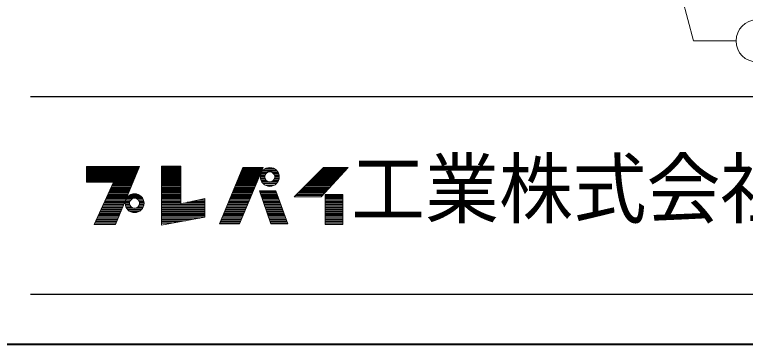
# Model space of a CAD drawing. Units: millimetres at full size, sheet at 1:10; details may follow other scales. Extents: x -2102 to 1948, y -1411 to 1399.
# Drawn here: x -92 to 567, y -1411 to -1113 of the extents above; entities that cross this region are included whole.
import ezdxf
from ezdxf.enums import TextEntityAlignment as Align

# ---------------------------------------------------------------- set-up
doc = ezdxf.new("R2010")
doc.units = ezdxf.units.MM
doc.header["$LTSCALE"] = 10
doc.layers.add('0-0____1', color=4, linetype='Continuous', lineweight=9)
doc.styles.add('ＭＳ ゴシック', font='')
doc.styles.get('ＭＳ ゴシック').set_extended_font_data('MS Gothic')

msp = doc.modelspace()

# ---------------------------------------------------------------- linework, layer by layer
at = {"layer": '0-0____1', "color": 7, "lineweight": 18}
for p, q in [((497.95, -1054.06), (520.16, -1136.96)), ((520.16, -1136.96), (558.41, -1136.96)), ((-26.72, -1250.74), (20.69, -1250.74)), ((-0.68, -1302.4), (20.95, -1250.11)), ((40.9, -1249.9), (40.9, -1303.03)), ((58.33, -1249.9), (40.9, -1249.9)), ((40.9, -1250.74), (58.33, -1250.74)), ((-26.72, -1251.16), (20.52, -1251.16)), ((-26.72, -1251.79), (20.26, -1251.79)), ((-26.72, -1252.42), (20, -1252.42)), ((-26.72, -1253.05), (19.74, -1253.05)), ((-26.72, -1253.89), (19.39, -1253.89)), ((19.13, -1254.52), (-26.72, -1254.52)), ((-26.72, -1255.15), (18.87, -1255.15)), ((-26.72, -1255.78), (18.61, -1255.78)), ((-26.72, -1256.41), (18.35, -1256.41)), ((-26.72, -1257.04), (18.09, -1257.04)), ((-26.72, -1257.46), (17.91, -1257.46)), ((40.9, -1251.16), (58.33, -1251.16)), ((40.9, -1251.79), (58.33, -1251.79)), ((40.9, -1252.42), (58.33, -1252.42)), ((40.9, -1253.05), (58.33, -1253.05)), ((40.9, -1253.89), (58.33, -1253.89)), ((40.9, -1254.52), (58.33, -1254.52)), ((40.9, -1255.15), (58.33, -1255.15)), ((40.9, -1255.78), (58.33, -1255.78)), ((40.9, -1256.41), (58.33, -1256.41)), ((40.9, -1257.04), (58.33, -1257.04)), ((40.9, -1257.46), (58.33, -1257.46)), ((114.19, -1250.95), (93.19, -1301.98)), ((111.04, -1301.98), (132.25, -1250.95)), ((111.51, -1257.46), (129.55, -1257.46)), ((111.69, -1257.04), (129.72, -1257.04)), ((111.95, -1256.41), (129.98, -1256.41)), ((112.21, -1255.78), (130.25, -1255.78)), ((112.47, -1255.15), (130.51, -1255.15)), ((112.72, -1254.52), (130.77, -1254.52)), ((112.98, -1253.89), (131.03, -1253.89)), ((113.33, -1253.05), (131.38, -1253.05)), ((113.59, -1252.42), (131.62, -1252.42)), ((113.85, -1251.79), (131.9, -1251.79)), ((114.19, -1250.95), (132.25, -1250.95)), ((130.45, -1256.41), (135.13, -1256.41)), ((130.84, -1255.57), (136.26, -1255.57)), ((131.5, -1254.52), (145.19, -1254.52)), ((132.21, -1253.68), (144.48, -1253.68)), ((133.42, -1252.63), (143.27, -1252.63)), ((134.9, -1251.79), (141.79, -1251.79)), ((145.85, -1255.57), (140.42, -1255.57)), ((146.24, -1256.41), (141.56, -1256.41)), ((180.34, -1257.46), (203.07, -1257.46)), ((180.76, -1257.04), (203.46, -1257.04)), ((181.39, -1256.41), (204.04, -1256.41)), ((182.02, -1255.78), (204.63, -1255.78)), ((182.65, -1255.15), (205.21, -1255.15)), ((183.28, -1254.52), (205.8, -1254.52)), ((183.91, -1253.89), (206.38, -1253.89)), ((184.54, -1277.41), (209.11, -1250.95)), ((184.75, -1253.05), (207.16, -1253.05)), ((185.38, -1252.42), (207.75, -1252.42)), ((186.01, -1251.79), (208.33, -1251.79)), ((-26.72, -1258.3), (17.57, -1258.3)), ((-26.72, -1258.93), (17.31, -1258.93)), ((-26.72, -1259.56), (17.04, -1259.56)), ((-26.72, -1260.19), (16.78, -1260.19)), ((-26.72, -1260.82), (16.52, -1260.82)), ((-26.72, -1261.45), (16.26, -1261.45)), ((-26.72, -1262.08), (16, -1262.08)), ((-26.72, -1262.71), (15.74, -1262.71)), ((-26.72, -1263.34), (15.48, -1263.34)), ((40.9, -1258.3), (58.33, -1258.3)), ((40.9, -1258.93), (58.33, -1258.93)), ((40.9, -1259.56), (58.33, -1259.56)), ((40.9, -1260.19), (58.33, -1260.19)), ((40.9, -1260.82), (58.33, -1260.82)), ((40.9, -1261.45), (58.33, -1261.45)), ((40.9, -1262.08), (58.33, -1262.08)), ((40.9, -1262.71), (58.33, -1262.71)), ((40.9, -1263.34), (58.33, -1263.34)), ((109.09, -1263.34), (127.1, -1263.34)), ((109.35, -1262.71), (127.37, -1262.71)), ((109.61, -1262.08), (127.63, -1262.08)), ((109.87, -1261.45), (127.89, -1261.45)), ((110.13, -1260.82), (128.15, -1260.82)), ((110.41, -1260.19), (128.41, -1260.19)), ((110.65, -1259.56), (128.68, -1259.56)), ((110.91, -1258.93), (128.94, -1258.93)), ((111.17, -1258.3), (129.2, -1258.3)), ((129.84, -1259.56), (133.84, -1259.56)), ((129.89, -1258.72), (133.92, -1258.72)), ((129.91, -1260.61), (133.97, -1260.61)), ((130.06, -1257.67), (134.26, -1257.67)), ((130.11, -1261.66), (134.36, -1261.66)), ((130.45, -1262.71), (135.13, -1262.71)), ((130.95, -1263.76), (136.73, -1263.76)), ((145.73, -1263.76), (139.96, -1263.76)), ((146.24, -1262.71), (141.56, -1262.71)), ((146.58, -1261.66), (142.32, -1261.66)), ((146.63, -1257.67), (142.43, -1257.67)), ((146.78, -1260.61), (142.72, -1260.61)), ((146.8, -1258.72), (142.76, -1258.72)), ((142.84, -1259.56), (146.84, -1259.56)), ((174.46, -1263.34), (197.61, -1263.34)), ((175.09, -1262.71), (198.19, -1262.71)), ((175.72, -1262.08), (198.78, -1262.08)), ((176.35, -1261.45), (199.36, -1261.45)), ((176.98, -1260.82), (199.95, -1260.82)), ((177.61, -1260.19), (200.53, -1260.19)), ((178.24, -1259.56), (201.12, -1259.56)), ((178.87, -1258.93), (201.76, -1258.93)), ((179.5, -1258.3), (202.29, -1258.3)), ((-2.36, -1264.18), (-26.72, -1264.18)), ((-20, -1302.4), (-2.36, -1264.18)), ((-4.88, -1269.64), (12.88, -1269.64)), ((13.22, -1268.8), (-4.49, -1268.8)), ((13.66, -1267.75), (-4, -1267.75)), ((13.92, -1267.12), (-3.71, -1267.12)), ((14.26, -1266.28), (-3.33, -1266.28)), ((14.53, -1265.65), (-3.03, -1265.65)), ((14.87, -1264.81), (-2.65, -1264.81)), ((15.13, -1264.18), (-2.36, -1264.18)), ((40.9, -1264.18), (58.33, -1264.18)), ((40.9, -1264.81), (58.33, -1264.81)), ((40.9, -1265.65), (58.33, -1265.65)), ((40.9, -1266.28), (58.33, -1266.28)), ((40.9, -1267.12), (58.33, -1267.12)), ((40.9, -1267.75), (58.33, -1267.75)), ((40.9, -1268.8), (58.33, -1268.8)), ((40.9, -1269.64), (58.33, -1269.64)), ((106.5, -1269.64), (124.49, -1269.64)), ((106.85, -1268.8), (124.83, -1268.8)), ((107.28, -1267.75), (125.27, -1267.75)), ((107.54, -1267.12), (125.53, -1267.12)), ((107.89, -1266.28), (125.88, -1266.28)), ((108.14, -1265.65), (126.14, -1265.65)), ((108.49, -1264.81), (126.49, -1264.81)), ((108.75, -1264.18), (126.75, -1264.18)), ((131.66, -1264.81), (145.03, -1264.81)), ((132.41, -1265.65), (144.27, -1265.65)), ((134.07, -1266.91), (142.61, -1266.91)), ((136.07, -1267.75), (140.62, -1267.75)), ((168.16, -1269.64), (191.76, -1269.64)), ((169, -1268.8), (192.54, -1268.8)), ((170.05, -1267.75), (193.51, -1267.75)), ((170.68, -1267.12), (194.1, -1267.12)), ((171.52, -1266.28), (194.88, -1266.28)), ((172.15, -1265.65), (195.46, -1265.65)), ((172.99, -1264.81), (196.24, -1264.81)), ((173.62, -1264.18), (196.83, -1264.18)), ((9.75, -1277.2), (-8.37, -1277.2)), ((-7.98, -1276.36), (10.1, -1276.36)), ((10.53, -1275.31), (-7.49, -1275.31)), ((10.96, -1274.26), (-7.01, -1274.26)), ((11.31, -1273.42), (-6.62, -1273.42)), ((-6.14, -1272.37), (11.75, -1272.37)), ((12.09, -1271.53), (-5.75, -1271.53)), ((12.44, -1270.69), (-5.3, -1270.69)), ((10.61, -1277.2), (22.47, -1277.2)), ((11.62, -1276.36), (21.47, -1276.36)), ((13.62, -1275.31), (19.47, -1275.31)), ((40.9, -1270.69), (58.33, -1270.69)), ((40.9, -1271.53), (58.33, -1271.53)), ((40.9, -1272.37), (58.33, -1272.37)), ((40.9, -1273.42), (58.33, -1273.42)), ((40.9, -1274.26), (58.33, -1274.26)), ((40.9, -1275.31), (58.33, -1275.31)), ((40.9, -1276.36), (58.33, -1276.36)), ((40.9, -1277.2), (58.33, -1277.2)), ((103.39, -1277.2), (121.34, -1277.2)), ((103.74, -1276.36), (121.69, -1276.36)), ((104.17, -1275.31), (122.13, -1275.31)), ((104.6, -1274.26), (122.57, -1274.26)), ((104.95, -1273.42), (122.91, -1273.42)), ((105.37, -1272.37), (123.35, -1272.37)), ((105.72, -1271.53), (123.7, -1271.53)), ((106.07, -1270.69), (124.05, -1270.69)), ((129.18, -1272.37), (143.88, -1272.37)), ((129.54, -1273.42), (144.27, -1273.42)), ((129.83, -1274.26), (144.58, -1274.26)), ((130.2, -1275.31), (144.97, -1275.31)), ((130.56, -1276.36), (145.35, -1276.36)), ((130.86, -1277.2), (145.66, -1277.2)), ((154.72, -1301.77), (143.8, -1272.16)), ((161.44, -1276.36), (185.52, -1276.36)), ((162.49, -1275.31), (186.49, -1275.31)), ((163.54, -1274.26), (187.47, -1274.26)), ((164.38, -1273.42), (188.25, -1273.42)), ((165.43, -1272.37), (189.22, -1272.37)), ((166.27, -1271.53), (190, -1271.53)), ((167.11, -1270.69), (190.78, -1270.69)), ((188.32, -1276.36), (204.28, -1276.36)), ((188.32, -1277.2), (204.28, -1277.2)), ((7.23, -1283.29), (-11.18, -1283.29)), ((-10.79, -1282.45), (7.58, -1282.45)), ((8.01, -1281.4), (-10.3, -1281.4)), ((8.53, -1280.14), (-9.72, -1280.14)), ((8.97, -1279.09), (-9.24, -1279.09)), ((9.31, -1278.25), (-8.85, -1278.25)), ((8.04, -1283.29), (12.04, -1283.29)), ((8.09, -1282.45), (12.12, -1282.45)), ((8.26, -1281.4), (12.46, -1281.4)), ((8.65, -1280.14), (13.33, -1280.14)), ((9.15, -1279.09), (14.93, -1279.09)), ((9.7, -1278.25), (23.39, -1278.25)), ((23.93, -1279.09), (18.16, -1279.09)), ((24.44, -1280.14), (19.76, -1280.14)), ((24.83, -1281.4), (20.63, -1281.4)), ((25, -1282.45), (20.96, -1282.45)), ((21.04, -1283.29), (25.04, -1283.29)), ((40.9, -1278.25), (58.33, -1278.25)), ((40.9, -1279.09), (58.33, -1279.09)), ((40.9, -1280.14), (58.33, -1280.14)), ((40.9, -1281.4), (58.33, -1281.4)), ((40.9, -1282.45), (58.33, -1282.45)), ((40.9, -1283.29), (58.33, -1283.29)), ((79.96, -1283.29), (60.21, -1283.29)), ((79.96, -1282.45), (63.98, -1282.45)), ((79.96, -1281.4), (68.68, -1281.4)), ((79.96, -1280.14), (74.32, -1280.14)), ((100.89, -1283.29), (118.81, -1283.29)), ((101.23, -1282.45), (119.16, -1282.45)), ((101.66, -1281.4), (119.6, -1281.4)), ((102.18, -1280.14), (120.12, -1280.14)), ((102.61, -1279.09), (120.56, -1279.09)), ((102.96, -1278.25), (120.91, -1278.25)), ((131.22, -1278.25), (146.05, -1278.25)), ((131.51, -1279.09), (146.36, -1279.09)), ((131.88, -1280.14), (146.75, -1280.14)), ((132.31, -1281.4), (147.21, -1281.4)), ((132.68, -1282.45), (147.6, -1282.45)), ((132.97, -1283.29), (147.91, -1283.29)), ((160.39, -1277.41), (184.54, -1277.41)), ((188.32, -1278.25), (204.28, -1278.25)), ((188.32, -1279.09), (204.28, -1279.09)), ((188.32, -1280.14), (204.28, -1280.14)), ((188.32, -1281.4), (204.28, -1281.4)), ((188.32, -1282.45), (204.28, -1282.45)), ((188.32, -1283.29), (204.28, -1283.29)), ((4.71, -1289.38), (-13.99, -1289.38)), ((5.06, -1288.54), (-13.6, -1288.54)), ((5.49, -1287.49), (-13.11, -1287.49)), ((5.93, -1286.44), (-12.63, -1286.44)), ((6.45, -1285.18), (-12.02, -1285.18)), ((6.79, -1284.34), (-11.66, -1284.34)), ((8.11, -1284.34), (12.17, -1284.34)), ((8.26, -1285.18), (12.46, -1285.18)), ((8.65, -1286.44), (13.33, -1286.44)), ((9.15, -1287.49), (14.93, -1287.49)), ((9.86, -1288.54), (23.23, -1288.54)), ((10.61, -1289.38), (22.47, -1289.38)), ((23.93, -1287.49), (18.16, -1287.49)), ((24.44, -1286.44), (19.76, -1286.44)), ((24.83, -1285.18), (20.63, -1285.18)), ((24.98, -1284.34), (20.92, -1284.34)), ((40.9, -1284.34), (79.96, -1284.34)), ((40.9, -1285.18), (79.96, -1285.18)), ((40.9, -1286.44), (79.96, -1286.44)), ((40.9, -1287.49), (79.96, -1287.49)), ((40.9, -1288.54), (79.96, -1288.54)), ((40.9, -1289.38), (79.96, -1289.38)), ((98.38, -1289.38), (116.28, -1289.38)), ((98.72, -1288.54), (116.63, -1288.54)), ((99.16, -1287.49), (117.07, -1287.49)), ((99.59, -1286.44), (117.5, -1286.44)), ((100.11, -1285.18), (118.03, -1285.18)), ((100.45, -1284.34), (118.38, -1284.34)), ((133.34, -1284.34), (148.3, -1284.34)), ((133.63, -1285.18), (148.61, -1285.18)), ((134.07, -1286.44), (149.07, -1286.44)), ((134.43, -1287.49), (149.46, -1287.49)), ((134.77, -1288.54), (149.84, -1288.54)), ((135.09, -1289.38), (150.15, -1289.38)), ((188.32, -1284.34), (204.28, -1284.34)), ((188.32, -1285.18), (204.28, -1285.18)), ((188.32, -1286.44), (204.28, -1286.44)), ((188.32, -1287.49), (204.28, -1287.49)), ((188.32, -1288.54), (204.28, -1288.54)), ((188.32, -1289.38), (204.28, -1289.38)), ((1.67, -1296.73), (-17.38, -1296.73)), ((2.1, -1295.68), (-16.89, -1295.68)), ((2.62, -1294.42), (-16.31, -1294.42)), ((2.97, -1293.58), (-15.93, -1293.58)), ((3.41, -1292.53), (-15.44, -1292.53)), ((3.84, -1291.48), (-14.96, -1291.48)), ((4.28, -1290.43), (-14.47, -1290.43)), ((11.93, -1290.43), (21.16, -1290.43)), ((14.27, -1291.48), (18.82, -1291.48)), ((40.9, -1290.43), (79.96, -1290.43)), ((40.9, -1291.48), (79.96, -1291.48)), ((40.9, -1292.53), (79.96, -1292.53)), ((40.9, -1293.58), (79.96, -1293.58)), ((40.9, -1294.42), (79.96, -1294.42)), ((40.9, -1295.68), (79.96, -1295.68)), ((40.9, -1296.73), (75.37, -1296.73)), ((95.35, -1296.73), (113.23, -1296.73)), ((95.79, -1295.68), (113.66, -1295.68)), ((96.3, -1294.42), (114.19, -1294.42)), ((96.65, -1293.58), (114.54, -1293.58)), ((97.08, -1292.53), (114.97, -1292.53)), ((97.51, -1291.48), (115.41, -1291.48)), ((97.95, -1290.43), (115.84, -1290.43)), ((135.45, -1290.43), (150.54, -1290.43)), ((135.82, -1291.48), (150.93, -1291.48)), ((136.18, -1292.53), (151.32, -1292.53)), ((136.55, -1293.58), (151.7, -1293.58)), ((136.84, -1294.42), (152.01, -1294.42)), ((137.28, -1295.68), (152.48, -1295.68)), ((137.71, -1296.73), (152.87, -1296.73)), ((188.32, -1290.43), (204.28, -1290.43)), ((188.32, -1291.48), (204.28, -1291.48)), ((188.32, -1292.53), (204.28, -1292.53)), ((188.32, -1293.58), (204.28, -1293.58)), ((188.32, -1294.42), (204.28, -1294.42)), ((188.32, -1295.68), (204.28, -1295.68)), ((188.32, -1296.73), (204.28, -1296.73)), ((-20, -1302.4), (-0.68, -1302.4)), ((-0.24, -1301.35), (-19.51, -1301.35)), ((0.28, -1300.09), (-18.93, -1300.09)), ((0.71, -1299.04), (-18.45, -1299.04)), ((1.15, -1297.99), (-17.96, -1297.99)), ((40.9, -1297.99), (68.48, -1297.99)), ((40.9, -1299.04), (62.73, -1299.04)), ((40.9, -1300.09), (56.99, -1300.09)), ((40.9, -1301.35), (50.09, -1301.35)), ((111.04, -1301.98), (93.19, -1301.98)), ((93.45, -1301.35), (111.31, -1301.35)), ((93.97, -1300.09), (111.83, -1300.09)), ((94.4, -1299.04), (112.27, -1299.04)), ((94.84, -1297.99), (112.7, -1297.99)), ((138.08, -1297.99), (153.33, -1297.99)), ((138.45, -1299.04), (153.72, -1299.04)), ((138.81, -1300.09), (154.1, -1300.09)), ((139.25, -1301.35), (154.57, -1301.35)), ((139.39, -1301.77), (154.72, -1301.77)), ((188.32, -1297.99), (204.28, -1297.99)), ((188.32, -1299.04), (204.28, -1299.04)), ((188.32, -1300.09), (204.28, -1300.09)), ((188.32, -1301.35), (204.28, -1301.35))]:
    msp.add_line(p, q, dxfattribs=at)
at = {"layer": '0-0____1', "color": 6, "lineweight": 25}
for p, q in [((-77.14, -1186.97), (1902.86, -1186.97)), ((1902.86, -1365.54), (-77.14, -1365.54))]:
    msp.add_line(p, q, dxfattribs=at)
at = {"layer": '0-0____1', "color": 1, "lineweight": 40}
msp.add_line((1947.86, -1410.54), (-2102.14, -1410.54), dxfattribs=at)
at = {"layer": '0-0____1', "color": 7, "lineweight": 18}
for points in [[(-26.72, -1264.18), (-26.72, -1250.11), (20.95, -1250.11)], [(40.9, -1303.03), (79.96, -1295.89), (79.96, -1278.88), (58.33, -1283.71), (58.33, -1249.9)], [(160.39, -1277.41), (186.85, -1250.95), (209.11, -1250.95)], [(139.39, -1301.77), (129.1, -1272.16), (143.8, -1272.16)]]:
    msp.add_lwpolyline(points, dxfattribs=at)
msp.add_lwpolyline([(188.32, -1275.31), (188.32, -1302.4), (204.28, -1302.4), (204.28, -1275.31)], close=True, dxfattribs=at)
for centre, radius in [((577.41, -1136.96), 19), ((138.34, -1259.56), 8.5), ((138.34, -1259.56), 4.5), ((16.54, -1283.29), 8.5), ((16.54, -1283.29), 4.5)]:
    msp.add_circle(centre, radius, dxfattribs=at)

# ---------------------------------------------------------------- texts
at = {"layer": '0-0____1', "color": 7, "style": 'ＭＳ ゴシック', "width": 0.95}
msp.add_text('工業株式会社', height=51.32, dxfattribs=at).set_placement((211.78, -1311.26), align=Align.BOTTOM_LEFT)

doc.saveas('drawing.dxf')
